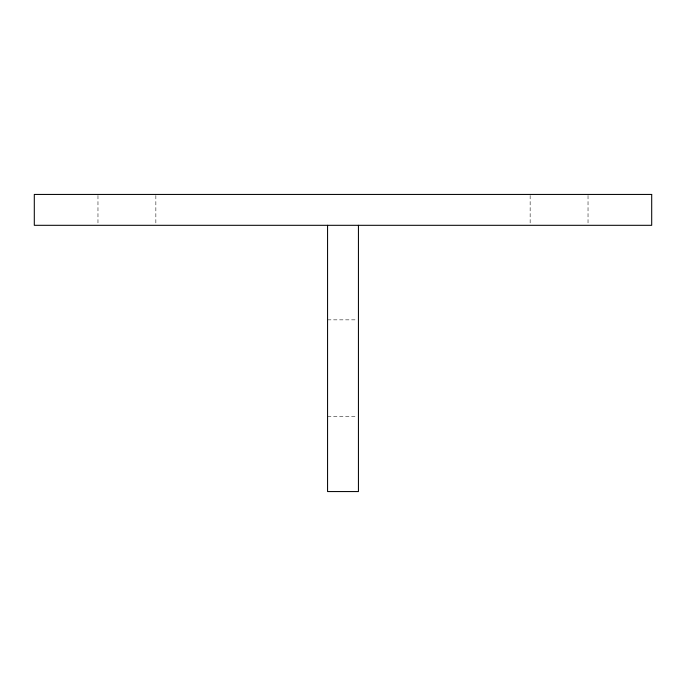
<?xml version="1.0" encoding="UTF-8"?>
<svg xmlns="http://www.w3.org/2000/svg" width="686" height="686" viewBox="0 0 686 686"><rect width="100%" height="100%" fill="white"/><g stroke="black" fill="none" stroke-linecap="round" stroke-linejoin="round"><path stroke-width="0.51" stroke-dasharray="3.43 2.57" d="M327.565 319.848L356.308 319.848M327.565 416.316L356.308 416.316M588.031 195.501L588.031 225.308M530.149 195.501L530.149 225.308M155.851 195.501L155.851 225.308M97.969 195.501L97.969 225.308"/><path stroke-width="1.03" d="M358.435 225.308L358.435 491.562L327.565 491.562L327.565 225.308M651.7 194.438L34.3 194.438L34.3 225.308L651.7 225.308L651.7 194.438"/></g></svg>
